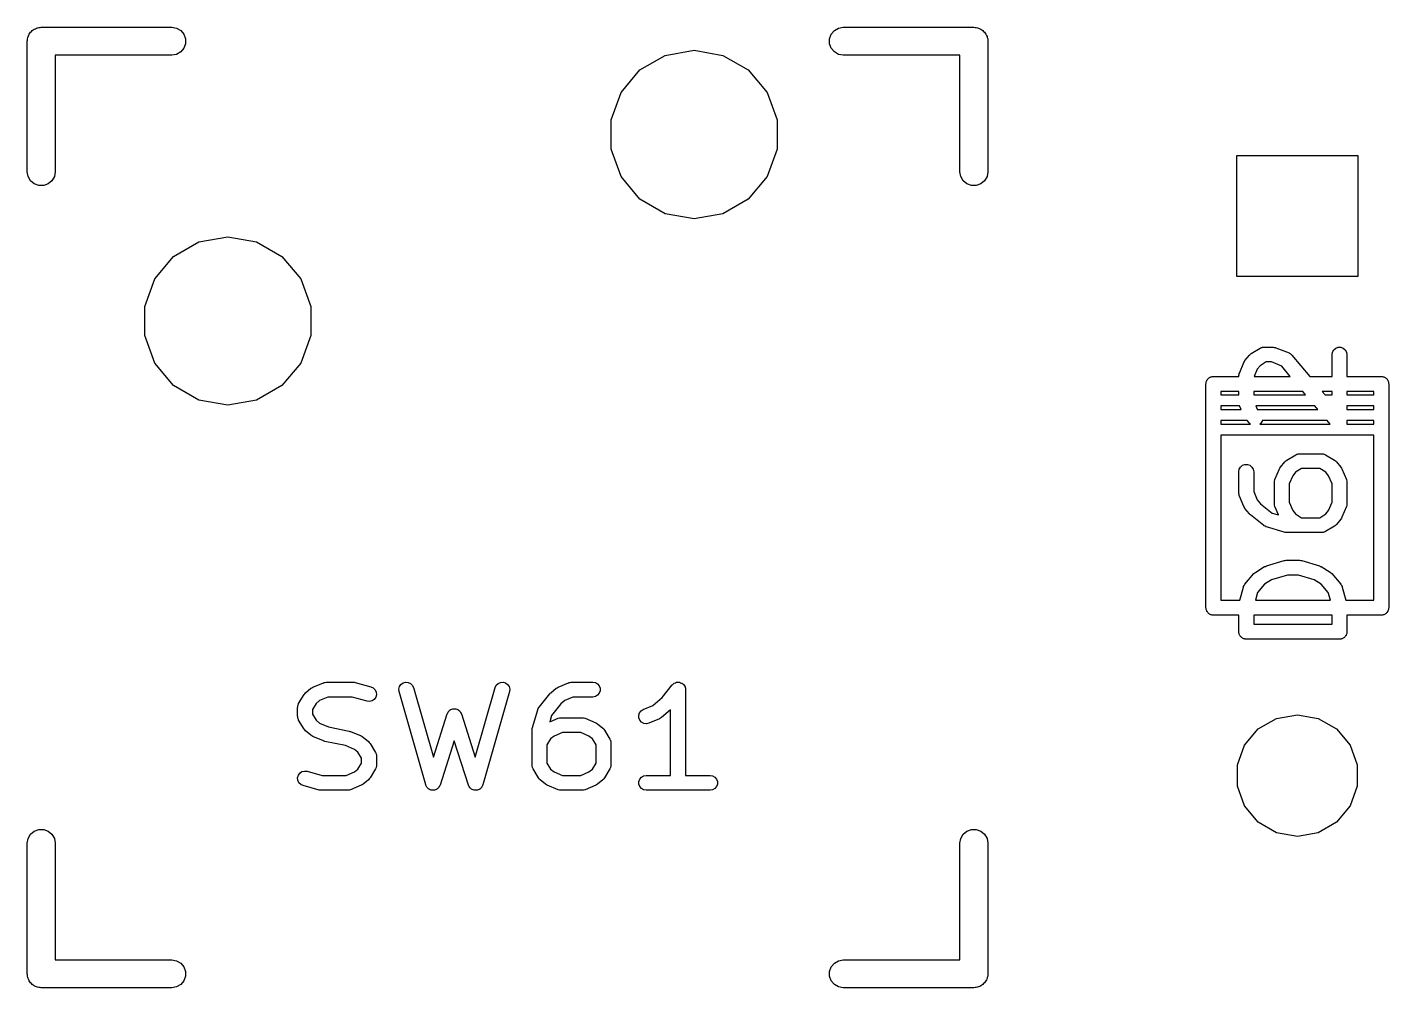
# Model space of a CAD drawing. Extents: x 47 to 330, y -254 to -153.
# Drawn here: x 279.08 to 297.62, y -246.54 to -233.46 of the extents above; entities that cross this region are included whole.
import ezdxf

# ---------------------------------------------------------------- set-up
doc = ezdxf.new("R2010")
doc.units = 0
doc.header["$MEASUREMENT"] = 0
doc.layers.add('BLACK', color=7, linetype='CONTINUOUS')

msp = doc.modelspace()

# ---------------------------------------------------------------- linework, layer by layer
at = {"layer": 'Black'}
for p, q in [((279.087, -233.617), (279.093, -233.601)), ((279.093, -233.601), (279.096, -233.585)), ((279.096, -233.585), (279.104, -233.57)), ((279.104, -233.57), (279.11, -233.555)), ((279.11, -233.555), (279.121, -233.542)), ((279.121, -233.542), (279.129, -233.528)), ((279.129, -233.528), (279.142, -233.517)), ((279.142, -233.517), (279.153, -233.504)), ((279.153, -233.504), (279.167, -233.496)), ((279.167, -233.496), (279.18, -233.485)), ((279.18, -233.485), (279.195, -233.479)), ((279.195, -233.479), (279.21, -233.471)), ((279.21, -233.471), (279.226, -233.468)), ((279.226, -233.468), (279.242, -233.462)), ((279.242, -233.462), (279.259, -233.462)), ((279.259, -233.462), (279.275, -233.459)), ((279.275, -233.459), (281.053, -233.459)), ((281.053, -233.459), (281.118, -233.471)), ((281.118, -233.471), (281.175, -233.504)), ((281.175, -233.504), (281.218, -233.555)), ((281.218, -233.555), (281.241, -233.617)), ((290.009, -233.617), (290.032, -233.555)), ((290.032, -233.555), (290.075, -233.504)), ((290.075, -233.504), (290.132, -233.471)), ((290.132, -233.471), (290.197, -233.459)), ((290.197, -233.459), (291.975, -233.459)), ((291.975, -233.459), (291.991, -233.462)), ((291.991, -233.462), (292.008, -233.462)), ((292.008, -233.462), (292.024, -233.468)), ((292.024, -233.468), (292.04, -233.471)), ((292.04, -233.471), (292.055, -233.479)), ((292.055, -233.479), (292.07, -233.485)), ((292.07, -233.485), (292.083, -233.496)), ((292.083, -233.496), (292.097, -233.504)), ((292.097, -233.504), (292.108, -233.517)), ((292.108, -233.517), (292.121, -233.528)), ((292.121, -233.528), (292.129, -233.542)), ((292.129, -233.542), (292.14, -233.555)), ((292.14, -233.555), (292.146, -233.57)), ((292.146, -233.57), (292.154, -233.585)), ((292.154, -233.585), (292.157, -233.601)), ((292.157, -233.601), (292.163, -233.617)), ((279.084, -233.65), (279.087, -233.634)), ((279.084, -235.428), (279.084, -233.65)), ((279.087, -233.634), (279.087, -233.617)), ((281.175, -233.796), (281.118, -233.829)), ((281.218, -233.745), (281.175, -233.796)), ((281.241, -233.683), (281.218, -233.745)), ((281.241, -233.617), (281.241, -233.683)), ((287.773, -233.842), (288.165, -233.773)), ((288.165, -233.773), (288.557, -233.842)), ((290.009, -233.683), (290.009, -233.617)), ((290.032, -233.745), (290.009, -233.683)), ((290.075, -233.796), (290.032, -233.745)), ((290.132, -233.829), (290.075, -233.796)), ((292.163, -233.617), (292.163, -233.634)), ((292.163, -233.634), (292.166, -233.65)), ((292.166, -233.65), (292.166, -235.428)), ((281.053, -233.84), (279.465, -233.84)), ((279.465, -233.84), (279.465, -235.428)), ((281.118, -233.829), (281.053, -233.84)), ((287.427, -234.041), (287.773, -233.842)), ((288.557, -233.842), (288.903, -234.041)), ((290.197, -233.84), (290.132, -233.829)), ((291.784, -233.84), (290.197, -233.84)), ((291.784, -235.428), (291.784, -233.84)), ((287.171, -234.346), (287.427, -234.041)), ((288.903, -234.041), (289.159, -234.346)), ((287.035, -234.721), (287.171, -234.346)), ((289.159, -234.346), (289.295, -234.721)), ((287.035, -235.119), (287.035, -234.721)), ((289.295, -234.721), (289.295, -235.119)), ((287.171, -235.494), (287.035, -235.119)), ((289.295, -235.119), (289.159, -235.494)), ((295.554, -236.855), (295.554, -235.204)), ((295.554, -235.204), (297.205, -235.204)), ((297.205, -235.204), (297.205, -236.855)), ((279.096, -235.493), (279.084, -235.428)), ((279.465, -235.428), (279.454, -235.493)), ((291.796, -235.493), (291.784, -235.428)), ((292.166, -235.428), (292.154, -235.493)), ((279.129, -235.55), (279.096, -235.493)), ((279.18, -235.593), (279.129, -235.55)), ((279.242, -235.616), (279.18, -235.593)), ((279.308, -235.616), (279.242, -235.616)), ((279.37, -235.593), (279.308, -235.616)), ((279.421, -235.55), (279.37, -235.593)), ((279.454, -235.493), (279.421, -235.55)), ((287.427, -235.799), (287.171, -235.494)), ((289.159, -235.494), (288.903, -235.799)), ((291.829, -235.55), (291.796, -235.493)), ((291.88, -235.593), (291.829, -235.55)), ((291.942, -235.616), (291.88, -235.593)), ((292.008, -235.616), (291.942, -235.616)), ((292.07, -235.593), (292.008, -235.616)), ((292.121, -235.55), (292.07, -235.593)), ((292.154, -235.493), (292.121, -235.55)), ((287.773, -235.998), (287.427, -235.799)), ((288.903, -235.799), (288.557, -235.998)), ((288.165, -236.067), (287.773, -235.998)), ((288.557, -235.998), (288.165, -236.067)), ((281.077, -236.581), (281.423, -236.382)), ((281.423, -236.382), (281.815, -236.313)), ((281.815, -236.313), (282.207, -236.382)), ((282.207, -236.382), (282.553, -236.581)), ((280.821, -236.886), (281.077, -236.581)), ((282.553, -236.581), (282.809, -236.886)), ((280.685, -237.261), (280.821, -236.886)), ((282.809, -236.886), (282.945, -237.261)), ((297.205, -236.855), (295.554, -236.855)), ((280.685, -237.659), (280.685, -237.261)), ((282.945, -237.261), (282.945, -237.659)), ((280.821, -238.034), (280.685, -237.659)), ((282.945, -237.659), (282.809, -238.034)), ((295.753, -237.902), (295.874, -237.83)), ((295.874, -237.83), (295.883, -237.826)), ((295.883, -237.826), (295.892, -237.821)), ((295.892, -237.821), (295.9, -237.82)), ((295.9, -237.82), (295.907, -237.817)), ((295.907, -237.817), (295.917, -237.817)), ((295.917, -237.817), (295.926, -237.815)), ((295.926, -237.815), (296.047, -237.815)), ((296.047, -237.815), (296.049, -237.816)), ((296.049, -237.816), (296.051, -237.815)), ((296.051, -237.815), (296.066, -237.819)), ((296.066, -237.819), (296.082, -237.821)), ((296.082, -237.821), (296.084, -237.822)), ((296.084, -237.822), (296.085, -237.823)), ((296.085, -237.823), (296.267, -237.895)), ((296.859, -237.882), (296.877, -237.852)), ((296.877, -237.852), (296.904, -237.829)), ((296.904, -237.829), (296.937, -237.817)), ((296.937, -237.817), (296.972, -237.817)), ((296.972, -237.817), (297.005, -237.829)), ((297.005, -237.829), (297.032, -237.852)), ((297.032, -237.852), (297.05, -237.882)), ((281.077, -238.339), (280.821, -238.034)), ((282.809, -238.034), (282.553, -238.339)), ((295.591, -238.168), (295.651, -238.023)), ((295.651, -238.023), (295.659, -238.01)), ((295.659, -238.01), (295.667, -237.997)), ((295.667, -237.997), (295.727, -237.924)), ((295.727, -237.924), (295.74, -237.913)), ((295.74, -237.913), (295.753, -237.902)), ((295.955, -238.018), (295.873, -238.068)), ((296.028, -238.018), (295.955, -238.018)), ((296.167, -238.074), (296.028, -238.018)), ((296.267, -237.895), (296.273, -237.899)), ((296.273, -237.899), (296.28, -237.902)), ((296.28, -237.902), (296.288, -237.908)), ((296.288, -237.908), (296.297, -237.914)), ((296.297, -237.914), (296.301, -237.92)), ((296.301, -237.92), (296.307, -237.924)), ((296.307, -237.924), (296.549, -238.214)), ((296.853, -237.917), (296.859, -237.882)), ((296.853, -238.214), (296.853, -237.917)), ((297.05, -237.882), (297.056, -237.917)), ((297.056, -237.917), (297.056, -238.214)), ((295.155, -238.258), (295.159, -238.251)), ((295.159, -238.251), (295.166, -238.245)), ((295.166, -238.245), (295.172, -238.238)), ((295.172, -238.238), (295.179, -238.234)), ((295.179, -238.234), (295.186, -238.228)), ((295.186, -238.228), (295.195, -238.225)), ((295.195, -238.225), (295.202, -238.221)), ((295.202, -238.221), (295.211, -238.219)), ((295.211, -238.219), (295.219, -238.216)), ((295.219, -238.216), (295.228, -238.216)), ((295.228, -238.216), (295.237, -238.214)), ((295.237, -238.214), (295.583, -238.214)), ((295.583, -238.202), (295.586, -238.188)), ((295.583, -238.205), (295.583, -238.202)), ((295.583, -238.207), (295.583, -238.205)), ((295.583, -238.214), (295.583, -238.207)), ((295.586, -238.188), (295.589, -238.172)), ((295.589, -238.172), (295.59, -238.17)), ((295.59, -238.17), (295.591, -238.168)), ((295.833, -238.115), (295.792, -238.214)), ((295.792, -238.214), (296.284, -238.214)), ((295.873, -238.068), (295.833, -238.115)), ((296.284, -238.214), (296.167, -238.074)), ((296.549, -238.214), (296.853, -238.214)), ((297.056, -238.214), (297.523, -238.214)), ((297.523, -238.214), (297.532, -238.216)), ((297.532, -238.216), (297.541, -238.216)), ((297.541, -238.216), (297.549, -238.219)), ((297.549, -238.219), (297.558, -238.221)), ((297.558, -238.221), (297.565, -238.225)), ((297.565, -238.225), (297.574, -238.228)), ((297.574, -238.228), (297.581, -238.234)), ((297.581, -238.234), (297.588, -238.238)), ((297.588, -238.238), (297.594, -238.245)), ((297.594, -238.245), (297.601, -238.251)), ((297.601, -238.251), (297.605, -238.258)), ((281.423, -238.538), (281.077, -238.339)), ((282.553, -238.339), (282.207, -238.538)), ((295.135, -238.316), (295.137, -238.307)), ((295.135, -241.364), (295.135, -238.316)), ((295.137, -238.298), (295.14, -238.29)), ((295.137, -238.307), (295.137, -238.298)), ((295.14, -238.29), (295.142, -238.281)), ((295.142, -238.281), (295.146, -238.274)), ((295.146, -238.274), (295.149, -238.265)), ((295.149, -238.265), (295.155, -238.258)), ((295.583, -238.418), (295.339, -238.418)), ((295.339, -238.418), (295.339, -238.465)), ((295.583, -238.465), (295.583, -238.418)), ((295.786, -238.418), (295.786, -238.465)), ((296.453, -238.418), (295.786, -238.418)), ((296.493, -238.465), (296.453, -238.418)), ((296.718, -238.418), (296.757, -238.465)), ((296.853, -238.418), (296.718, -238.418)), ((296.853, -238.465), (296.853, -238.418)), ((297.056, -238.418), (297.056, -238.465)), ((297.421, -238.418), (297.056, -238.418)), ((297.421, -238.465), (297.421, -238.418)), ((297.605, -238.258), (297.611, -238.265)), ((297.611, -238.265), (297.614, -238.274)), ((297.614, -238.274), (297.618, -238.281)), ((297.618, -238.281), (297.62, -238.29)), ((297.62, -238.29), (297.623, -238.298)), ((297.623, -238.298), (297.623, -238.307)), ((297.623, -238.307), (297.625, -238.316)), ((297.625, -238.316), (297.625, -241.364)), ((281.815, -238.607), (281.423, -238.538)), ((282.207, -238.538), (281.815, -238.607)), ((295.339, -238.465), (295.38, -238.465)), ((295.38, -238.615), (295.339, -238.615)), ((295.339, -238.615), (295.339, -238.665)), ((295.38, -238.465), (295.583, -238.465)), ((295.593, -238.615), (295.38, -238.615)), ((295.614, -238.665), (295.593, -238.615)), ((295.786, -238.465), (296.493, -238.465)), ((295.813, -238.615), (295.833, -238.662)), ((296.618, -238.615), (295.813, -238.615)), ((296.66, -238.665), (296.618, -238.615)), ((296.757, -238.465), (296.853, -238.465)), ((297.056, -238.465), (297.421, -238.465)), ((297.056, -238.615), (297.056, -238.665)), ((297.421, -238.615), (297.056, -238.615)), ((297.421, -238.665), (297.421, -238.615)), ((295.339, -238.665), (295.614, -238.665)), ((295.833, -238.662), (295.835, -238.665)), ((295.835, -238.665), (296.66, -238.665)), ((297.056, -238.665), (297.421, -238.665)), ((295.339, -238.815), (295.339, -238.865)), ((295.696, -238.815), (295.339, -238.815)), ((295.339, -238.865), (295.742, -238.865)), ((295.727, -238.853), (295.696, -238.815)), ((295.742, -238.865), (295.727, -238.853)), ((295.883, -238.853), (295.869, -238.865)), ((295.869, -238.865), (296.826, -238.865)), ((295.901, -238.823), (295.883, -238.853)), ((295.902, -238.815), (295.901, -238.823)), ((296.785, -238.815), (295.902, -238.815)), ((296.826, -238.865), (296.785, -238.815)), ((297.056, -238.861), (297.055, -238.865)), ((297.055, -238.865), (297.421, -238.865)), ((297.056, -238.815), (297.056, -238.86)), ((297.421, -238.815), (297.056, -238.815)), ((297.056, -238.86), (297.056, -238.86)), ((297.056, -238.86), (297.056, -238.861)), ((297.421, -238.865), (297.421, -238.815)), ((295.339, -239.015), (295.339, -241.262)), ((297.421, -239.015), (295.339, -239.015)), ((297.421, -241.262), (297.421, -239.015)), ((296.224, -239.365), (296.237, -239.354)), ((296.237, -239.354), (296.358, -239.281)), ((296.358, -239.281), (296.367, -239.278)), ((296.367, -239.278), (296.375, -239.273)), ((296.375, -239.273), (296.383, -239.271)), ((296.383, -239.271), (296.391, -239.269)), ((296.391, -239.269), (296.401, -239.268)), ((296.401, -239.268), (296.41, -239.267)), ((296.41, -239.267), (296.713, -239.267)), ((296.713, -239.267), (296.722, -239.268)), ((296.722, -239.268), (296.732, -239.269)), ((296.732, -239.269), (296.739, -239.271)), ((296.739, -239.271), (296.747, -239.273)), ((296.747, -239.273), (296.756, -239.278)), ((296.756, -239.278), (296.765, -239.281)), ((296.765, -239.281), (296.886, -239.354)), ((296.886, -239.354), (296.899, -239.365)), ((295.583, -239.513), (295.589, -239.479)), ((295.583, -239.804), (295.583, -239.513)), ((295.589, -239.479), (295.607, -239.448)), ((295.607, -239.448), (295.634, -239.425)), ((295.634, -239.425), (295.667, -239.413)), ((295.667, -239.413), (295.702, -239.413)), ((295.702, -239.413), (295.735, -239.425)), ((295.735, -239.425), (295.762, -239.448)), ((295.762, -239.448), (295.78, -239.479)), ((295.78, -239.479), (295.786, -239.513)), ((295.786, -239.513), (295.786, -239.783)), ((296.075, -239.619), (296.135, -239.474)), ((296.135, -239.474), (296.143, -239.462)), ((296.143, -239.462), (296.151, -239.448)), ((296.151, -239.448), (296.211, -239.376)), ((296.211, -239.376), (296.224, -239.365)), ((296.356, -239.519), (296.317, -239.567)), ((296.438, -239.47), (296.356, -239.519)), ((296.684, -239.47), (296.438, -239.47)), ((296.767, -239.519), (296.684, -239.47)), ((296.806, -239.567), (296.767, -239.519)), ((296.899, -239.365), (296.912, -239.376)), ((296.912, -239.376), (296.972, -239.448)), ((296.972, -239.448), (296.98, -239.462)), ((296.98, -239.462), (296.988, -239.474)), ((296.988, -239.474), (297.048, -239.619)), ((296.067, -239.654), (296.07, -239.639)), ((296.067, -239.656), (296.067, -239.654)), ((296.067, -239.659), (296.067, -239.656)), ((296.067, -239.949), (296.067, -239.659)), ((296.07, -239.639), (296.073, -239.624)), ((296.073, -239.624), (296.074, -239.622)), ((296.074, -239.622), (296.075, -239.619)), ((296.317, -239.567), (296.27, -239.679)), ((296.27, -239.679), (296.27, -239.929)), ((296.853, -239.679), (296.806, -239.567)), ((296.853, -239.929), (296.853, -239.679)), ((297.048, -239.619), (297.049, -239.622)), ((297.049, -239.622), (297.05, -239.624)), ((297.05, -239.624), (297.053, -239.639)), ((297.053, -239.639), (297.056, -239.654)), ((297.056, -239.654), (297.056, -239.656)), ((297.056, -239.656), (297.056, -239.659)), ((297.056, -239.659), (297.056, -239.949)), ((295.583, -239.806), (295.583, -239.804)), ((295.583, -239.808), (295.583, -239.806)), ((295.586, -239.823), (295.583, -239.808)), ((295.589, -239.838), (295.586, -239.823)), ((295.59, -239.84), (295.589, -239.838)), ((295.591, -239.843), (295.59, -239.84)), ((295.651, -239.988), (295.591, -239.843)), ((295.786, -239.783), (295.833, -239.896)), ((295.833, -239.896), (295.877, -239.949)), ((295.659, -240.001), (295.651, -239.988)), ((295.667, -240.014), (295.659, -240.001)), ((295.727, -240.086), (295.667, -240.014)), ((295.735, -240.093), (295.727, -240.086)), ((295.742, -240.101), (295.735, -240.093)), ((295.923, -240.246), (295.742, -240.101)), ((295.877, -239.949), (296.035, -240.075)), ((296.035, -240.075), (296.122, -240.101)), ((296.067, -239.951), (296.067, -239.949)), ((296.067, -239.954), (296.067, -239.951)), ((296.07, -239.968), (296.067, -239.954)), ((296.073, -239.984), (296.07, -239.968)), ((296.074, -239.986), (296.073, -239.984)), ((296.075, -239.988), (296.074, -239.986)), ((296.122, -240.101), (296.075, -239.988)), ((296.27, -239.929), (296.317, -240.041)), ((296.317, -240.041), (296.356, -240.088)), ((296.356, -240.088), (296.438, -240.138)), ((296.684, -240.138), (296.767, -240.088)), ((296.767, -240.088), (296.806, -240.041)), ((296.806, -240.041), (296.853, -239.929)), ((297.048, -239.988), (296.988, -240.133)), ((297.049, -239.986), (297.048, -239.988)), ((297.05, -239.984), (297.049, -239.986)), ((297.053, -239.968), (297.05, -239.984)), ((297.056, -239.954), (297.053, -239.968)), ((297.056, -239.949), (297.056, -239.951)), ((297.056, -239.951), (297.056, -239.954)), ((295.925, -240.247), (295.923, -240.246)), ((295.926, -240.248), (295.925, -240.247)), ((295.94, -240.255), (295.926, -240.248)), ((295.954, -240.263), (295.94, -240.255)), ((295.956, -240.263), (295.954, -240.263)), ((295.958, -240.264), (295.956, -240.263)), ((296.2, -240.336), (295.958, -240.264)), ((296.438, -240.138), (296.684, -240.138)), ((296.886, -240.254), (296.765, -240.326)), ((296.899, -240.243), (296.886, -240.254)), ((296.912, -240.232), (296.899, -240.243)), ((296.972, -240.159), (296.912, -240.232)), ((296.98, -240.146), (296.972, -240.159)), ((296.988, -240.133), (296.98, -240.146)), ((296.214, -240.338), (296.2, -240.336)), ((296.229, -240.341), (296.214, -240.338)), ((296.713, -240.341), (296.229, -240.341)), ((296.722, -240.339), (296.713, -240.341)), ((296.732, -240.339), (296.722, -240.339)), ((296.739, -240.336), (296.732, -240.339)), ((296.747, -240.335), (296.739, -240.336)), ((296.756, -240.33), (296.747, -240.335)), ((296.765, -240.326), (296.756, -240.33)), ((295.814, -240.878), (295.935, -240.805)), ((295.935, -240.805), (295.946, -240.801)), ((295.946, -240.801), (295.958, -240.795)), ((295.958, -240.795), (296.2, -240.722)), ((296.2, -240.722), (296.214, -240.721)), ((296.214, -240.721), (296.229, -240.718)), ((296.229, -240.718), (296.41, -240.718)), ((296.41, -240.718), (296.425, -240.721)), ((296.425, -240.721), (296.439, -240.722)), ((296.439, -240.722), (296.681, -240.795)), ((296.681, -240.795), (296.693, -240.801)), ((296.693, -240.801), (296.704, -240.805)), ((296.704, -240.805), (296.825, -240.878)), ((295.667, -241.045), (295.788, -240.9)), ((295.788, -240.9), (295.801, -240.889)), ((295.801, -240.889), (295.814, -240.878)), ((296.028, -240.986), (295.933, -241.043)), ((296.244, -240.921), (296.028, -240.986)), ((296.395, -240.921), (296.244, -240.921)), ((296.611, -240.986), (296.395, -240.921)), ((296.706, -241.043), (296.611, -240.986)), ((296.825, -240.878), (296.838, -240.889)), ((296.838, -240.889), (296.851, -240.9)), ((296.851, -240.9), (296.972, -241.045)), ((295.597, -241.262), (295.647, -241.083)), ((295.647, -241.083), (295.649, -241.079)), ((295.649, -241.076), (295.656, -241.064)), ((295.649, -241.079), (295.649, -241.076)), ((295.656, -241.064), (295.662, -241.051)), ((295.662, -241.051), (295.665, -241.048)), ((295.665, -241.048), (295.667, -241.045)), ((295.837, -241.158), (295.808, -241.262)), ((295.933, -241.043), (295.837, -241.158)), ((296.802, -241.158), (296.706, -241.043)), ((296.831, -241.262), (296.802, -241.158)), ((296.972, -241.045), (296.974, -241.048)), ((296.974, -241.048), (296.977, -241.051)), ((296.977, -241.051), (296.983, -241.064)), ((296.983, -241.064), (296.99, -241.076)), ((296.99, -241.076), (296.99, -241.079)), ((296.99, -241.079), (296.992, -241.083)), ((296.992, -241.083), (297.042, -241.262)), ((295.137, -241.373), (295.135, -241.364)), ((295.137, -241.382), (295.137, -241.373)), ((295.14, -241.39), (295.137, -241.382)), ((295.142, -241.399), (295.14, -241.39)), ((295.146, -241.406), (295.142, -241.399)), ((295.339, -241.262), (295.597, -241.262)), ((295.808, -241.262), (296.831, -241.262)), ((297.042, -241.262), (297.421, -241.262)), ((297.618, -241.399), (297.614, -241.406)), ((297.62, -241.39), (297.618, -241.399)), ((297.623, -241.382), (297.62, -241.39)), ((297.625, -241.364), (297.623, -241.373)), ((297.623, -241.373), (297.623, -241.382)), ((295.149, -241.415), (295.146, -241.406)), ((295.155, -241.422), (295.149, -241.415)), ((295.159, -241.429), (295.155, -241.422)), ((295.166, -241.435), (295.159, -241.429)), ((295.172, -241.442), (295.166, -241.435)), ((295.179, -241.446), (295.172, -241.442)), ((295.186, -241.452), (295.179, -241.446)), ((295.195, -241.455), (295.186, -241.452)), ((295.202, -241.459), (295.195, -241.455)), ((295.211, -241.461), (295.202, -241.459)), ((295.219, -241.464), (295.211, -241.461)), ((295.228, -241.464), (295.219, -241.464)), ((295.237, -241.466), (295.228, -241.464)), ((295.583, -241.466), (295.237, -241.466)), ((295.583, -241.691), (295.583, -241.466)), ((295.786, -241.466), (295.786, -241.589)), ((296.853, -241.466), (295.786, -241.466)), ((295.786, -241.589), (296.853, -241.589)), ((296.853, -241.589), (296.853, -241.466)), ((297.523, -241.466), (297.056, -241.466)), ((297.056, -241.466), (297.056, -241.691)), ((297.532, -241.464), (297.523, -241.466)), ((297.541, -241.464), (297.532, -241.464)), ((297.549, -241.461), (297.541, -241.464)), ((297.558, -241.459), (297.549, -241.461)), ((297.565, -241.455), (297.558, -241.459)), ((297.574, -241.452), (297.565, -241.455)), ((297.581, -241.446), (297.574, -241.452)), ((297.588, -241.442), (297.581, -241.446)), ((297.594, -241.435), (297.588, -241.442)), ((297.601, -241.429), (297.594, -241.435)), ((297.605, -241.422), (297.601, -241.429)), ((297.611, -241.415), (297.605, -241.422)), ((297.614, -241.406), (297.611, -241.415)), ((295.584, -241.699), (295.583, -241.691)), ((295.584, -241.708), (295.584, -241.699)), ((295.588, -241.717), (295.584, -241.708)), ((295.589, -241.725), (295.588, -241.717)), ((295.593, -241.733), (295.589, -241.725)), ((295.597, -241.741), (295.593, -241.733)), ((295.602, -241.748), (295.597, -241.741)), ((295.607, -241.756), (295.602, -241.748)), ((295.614, -241.762), (295.607, -241.756)), ((295.619, -241.768), (295.614, -241.762)), ((295.627, -241.773), (295.619, -241.768)), ((295.634, -241.779), (295.627, -241.773)), ((297.012, -241.773), (297.005, -241.779)), ((297.02, -241.768), (297.012, -241.773)), ((297.026, -241.762), (297.02, -241.768)), ((297.032, -241.756), (297.026, -241.762)), ((297.037, -241.748), (297.032, -241.756)), ((297.043, -241.741), (297.037, -241.748)), ((297.046, -241.733), (297.043, -241.741)), ((297.05, -241.725), (297.046, -241.733)), ((297.052, -241.717), (297.05, -241.725)), ((297.055, -241.708), (297.052, -241.717)), ((297.056, -241.691), (297.055, -241.699)), ((297.055, -241.699), (297.055, -241.708)), ((295.642, -241.782), (295.634, -241.779)), ((295.65, -241.786), (295.642, -241.782)), ((295.659, -241.788), (295.65, -241.786)), ((295.667, -241.791), (295.659, -241.788)), ((295.676, -241.791), (295.667, -241.791)), ((295.685, -241.792), (295.676, -241.791)), ((296.955, -241.792), (295.685, -241.792)), ((296.963, -241.791), (296.955, -241.792)), ((296.972, -241.791), (296.963, -241.791)), ((296.981, -241.788), (296.972, -241.791)), ((296.989, -241.786), (296.981, -241.788)), ((296.997, -241.782), (296.989, -241.786)), ((297.005, -241.779), (296.997, -241.782)), ((282.875, -242.522), (282.947, -242.462)), ((282.947, -242.462), (282.961, -242.454)), ((282.961, -242.454), (282.973, -242.446)), ((282.973, -242.446), (283.118, -242.386)), ((283.118, -242.386), (283.121, -242.385)), ((283.121, -242.385), (283.123, -242.384)), ((283.123, -242.384), (283.138, -242.381)), ((283.138, -242.381), (283.153, -242.378)), ((283.153, -242.378), (283.155, -242.378)), ((283.155, -242.378), (283.158, -242.378)), ((283.158, -242.378), (283.52, -242.378)), ((283.52, -242.378), (283.534, -242.38)), ((283.534, -242.38), (283.548, -242.382)), ((283.548, -242.382), (283.765, -242.442)), ((283.765, -242.442), (283.797, -242.457)), ((283.797, -242.457), (283.822, -242.482)), ((283.822, -242.482), (283.837, -242.515)), ((283.837, -242.515), (283.839, -242.55)), ((284.145, -242.472), (284.153, -242.438)), ((284.148, -242.507), (284.145, -242.472)), ((284.511, -243.777), (284.148, -242.507)), ((284.153, -242.438), (284.173, -242.409)), ((284.173, -242.409), (284.202, -242.388)), ((284.202, -242.388), (284.236, -242.378)), ((284.236, -242.378), (284.271, -242.381)), ((284.271, -242.381), (284.303, -242.395)), ((284.303, -242.395), (284.328, -242.42)), ((284.328, -242.42), (284.344, -242.452)), ((284.344, -242.452), (284.615, -243.399)), ((285.184, -243.399), (285.455, -242.452)), ((285.65, -242.507), (285.287, -243.777)), ((285.455, -242.452), (285.47, -242.42)), ((285.47, -242.42), (285.496, -242.395)), ((285.496, -242.395), (285.528, -242.381)), ((285.528, -242.381), (285.563, -242.378)), ((285.563, -242.378), (285.597, -242.388)), ((285.597, -242.388), (285.625, -242.409)), ((285.625, -242.409), (285.645, -242.438)), ((285.645, -242.438), (285.654, -242.472)), ((285.654, -242.472), (285.65, -242.507)), ((286.213, -242.522), (286.286, -242.462)), ((286.286, -242.462), (286.299, -242.454)), ((286.299, -242.454), (286.312, -242.446)), ((286.312, -242.446), (286.457, -242.386)), ((286.457, -242.386), (286.459, -242.385)), ((286.459, -242.385), (286.461, -242.384)), ((286.461, -242.384), (286.476, -242.381)), ((286.476, -242.381), (286.491, -242.378)), ((286.491, -242.378), (286.494, -242.378)), ((286.494, -242.378), (286.496, -242.378)), ((286.496, -242.378), (286.786, -242.378)), ((286.786, -242.378), (286.821, -242.384)), ((286.821, -242.384), (286.851, -242.402)), ((286.851, -242.402), (286.874, -242.429)), ((286.874, -242.429), (286.886, -242.462)), ((286.886, -242.497), (286.874, -242.53)), ((286.886, -242.462), (286.886, -242.497)), ((287.729, -242.589), (287.868, -242.416)), ((287.868, -242.416), (287.869, -242.415)), ((287.869, -242.414), (287.882, -242.404)), ((287.869, -242.415), (287.869, -242.414)), ((287.882, -242.404), (287.894, -242.393)), ((287.894, -242.393), (287.896, -242.392)), ((287.896, -242.392), (287.912, -242.386)), ((287.896, -242.392), (287.896, -242.392)), ((287.912, -242.386), (287.927, -242.38)), ((287.927, -242.38), (287.929, -242.38)), ((287.929, -242.38), (287.93, -242.379)), ((287.93, -242.379), (287.946, -242.379)), ((287.946, -242.379), (287.963, -242.379)), ((287.963, -242.379), (287.964, -242.379)), ((287.964, -242.379), (287.965, -242.379)), ((287.965, -242.379), (287.98, -242.385)), ((287.98, -242.385), (287.996, -242.39)), ((287.996, -242.39), (287.997, -242.391)), ((287.997, -242.391), (287.998, -242.392)), ((287.998, -242.392), (288.011, -242.402)), ((288.011, -242.402), (288.024, -242.412)), ((288.024, -242.412), (288.024, -242.413)), ((288.024, -242.413), (288.025, -242.414)), ((288.025, -242.414), (288.033, -242.428)), ((288.033, -242.428), (288.042, -242.443)), ((288.042, -242.443), (288.042, -242.444)), ((288.042, -242.444), (288.043, -242.445)), ((288.043, -242.445), (288.046, -242.461)), ((288.046, -242.461), (288.049, -242.477)), ((288.049, -242.477), (288.049, -242.478)), ((288.049, -242.478), (288.049, -242.48)), ((288.049, -242.48), (288.049, -243.648)), ((282.768, -242.702), (282.77, -242.695)), ((282.77, -242.695), (282.772, -242.687)), ((282.772, -242.687), (282.777, -242.678)), ((282.777, -242.678), (282.78, -242.669)), ((282.78, -242.669), (282.853, -242.548)), ((282.853, -242.548), (282.864, -242.535)), ((282.864, -242.535), (282.875, -242.522)), ((283.018, -242.668), (282.969, -242.75)), ((283.066, -242.628), (283.018, -242.668)), ((283.178, -242.581), (283.066, -242.628)), ((283.507, -242.581), (283.178, -242.581)), ((283.711, -242.638), (283.507, -242.581)), ((283.746, -242.641), (283.711, -242.638)), ((283.78, -242.632), (283.746, -242.641)), ((283.809, -242.612), (283.78, -242.632)), ((283.83, -242.584), (283.809, -242.612)), ((283.839, -242.55), (283.83, -242.584)), ((286.054, -242.718), (286.199, -242.537)), ((286.199, -242.537), (286.206, -242.53)), ((286.206, -242.53), (286.213, -242.522)), ((286.351, -242.672), (286.225, -242.83)), ((286.404, -242.628), (286.351, -242.672)), ((286.516, -242.581), (286.404, -242.628)), ((286.786, -242.581), (286.516, -242.581)), ((286.821, -242.575), (286.786, -242.581)), ((286.851, -242.557), (286.821, -242.575)), ((286.874, -242.53), (286.851, -242.557)), ((287.473, -242.749), (287.604, -242.694)), ((287.604, -242.694), (287.729, -242.589)), ((282.766, -242.721), (282.767, -242.712)), ((282.766, -242.842), (282.766, -242.721)), ((282.767, -242.852), (282.766, -242.842)), ((282.767, -242.712), (282.768, -242.702)), ((282.768, -242.862), (282.767, -242.852)), ((282.77, -242.869), (282.768, -242.862)), ((282.772, -242.877), (282.77, -242.869)), ((282.777, -242.886), (282.772, -242.877)), ((282.78, -242.895), (282.777, -242.886)), ((282.969, -242.75), (282.969, -242.814)), ((282.969, -242.814), (283.018, -242.896)), ((284.615, -243.399), (284.803, -242.811)), ((284.803, -242.811), (284.804, -242.808)), ((284.804, -242.808), (284.805, -242.804)), ((284.805, -242.804), (284.813, -242.792)), ((284.813, -242.792), (284.819, -242.78)), ((284.819, -242.78), (284.822, -242.777)), ((284.822, -242.777), (284.824, -242.774)), ((284.824, -242.774), (284.835, -242.766)), ((284.835, -242.766), (284.845, -242.756)), ((284.845, -242.756), (284.849, -242.755)), ((284.849, -242.755), (284.852, -242.752)), ((284.852, -242.752), (284.865, -242.748)), ((284.865, -242.748), (284.878, -242.743)), ((284.878, -242.743), (284.882, -242.743)), ((284.882, -242.743), (284.886, -242.742)), ((284.886, -242.742), (284.899, -242.742)), ((284.899, -242.742), (284.913, -242.742)), ((284.913, -242.742), (284.917, -242.743)), ((284.917, -242.743), (284.921, -242.743)), ((284.921, -242.743), (284.934, -242.748)), ((284.934, -242.748), (284.947, -242.752)), ((284.947, -242.752), (284.95, -242.755)), ((284.95, -242.755), (284.954, -242.756)), ((284.954, -242.756), (284.964, -242.766)), ((284.964, -242.766), (284.974, -242.774)), ((284.974, -242.774), (284.977, -242.777)), ((284.977, -242.777), (284.98, -242.78)), ((284.98, -242.78), (284.986, -242.792)), ((284.986, -242.792), (284.993, -242.804)), ((284.993, -242.804), (284.994, -242.808)), ((284.994, -242.808), (284.996, -242.811)), ((284.996, -242.811), (285.184, -243.399)), ((285.963, -242.995), (286.036, -242.753)), ((286.036, -242.751), (286.037, -242.749)), ((286.036, -242.753), (286.036, -242.751)), ((286.037, -242.749), (286.044, -242.735)), ((286.044, -242.735), (286.052, -242.721)), ((286.052, -242.721), (286.053, -242.72)), ((286.053, -242.72), (286.054, -242.718)), ((286.225, -242.83), (286.199, -242.917)), ((286.199, -242.917), (286.312, -242.87)), ((286.312, -242.87), (286.314, -242.869)), ((286.314, -242.869), (286.316, -242.868)), ((286.316, -242.868), (286.331, -242.865)), ((286.331, -242.865), (286.346, -242.862)), ((286.346, -242.862), (286.348, -242.862)), ((286.348, -242.862), (286.351, -242.862)), ((286.351, -242.862), (286.641, -242.862)), ((286.641, -242.862), (286.643, -242.862)), ((286.643, -242.862), (286.646, -242.862)), ((286.646, -242.862), (286.661, -242.865)), ((286.661, -242.865), (286.676, -242.868)), ((286.676, -242.868), (286.678, -242.869)), ((286.678, -242.869), (286.68, -242.87)), ((286.68, -242.87), (286.825, -242.93)), ((287.411, -242.829), (287.422, -242.796)), ((287.413, -242.865), (287.411, -242.829)), ((287.426, -242.897), (287.413, -242.865)), ((287.422, -242.796), (287.443, -242.768)), ((287.443, -242.768), (287.473, -242.749)), ((287.696, -242.876), (287.551, -242.936)), ((287.709, -242.868), (287.696, -242.876)), ((287.722, -242.86), (287.709, -242.868)), ((287.846, -242.757), (287.722, -242.86)), ((287.846, -243.648), (287.846, -242.757)), ((295.847, -243.015), (296.097, -242.871)), ((296.097, -242.871), (296.38, -242.821)), ((296.38, -242.821), (296.663, -242.871)), ((296.663, -242.871), (296.913, -243.015)), ((282.853, -243.016), (282.78, -242.895)), ((282.864, -243.028), (282.853, -243.016)), ((282.875, -243.041), (282.864, -243.028)), ((282.947, -243.102), (282.875, -243.041)), ((283.018, -242.896), (283.066, -242.936)), ((283.066, -242.936), (283.188, -242.987)), ((283.188, -242.987), (283.469, -243.045)), ((283.469, -243.045), (283.478, -243.049)), ((283.478, -243.049), (283.487, -243.051)), ((283.487, -243.051), (283.632, -243.111)), ((285.959, -243.024), (285.961, -243.009)), ((285.959, -243.508), (285.959, -243.024)), ((285.961, -243.009), (285.963, -242.995)), ((286.371, -243.065), (286.259, -243.112)), ((286.621, -243.065), (286.371, -243.065)), ((286.733, -243.112), (286.621, -243.065)), ((286.825, -242.93), (286.838, -242.938)), ((286.838, -242.938), (286.851, -242.946)), ((286.851, -242.946), (286.924, -243.006)), ((286.924, -243.006), (286.935, -243.019)), ((286.935, -243.019), (286.946, -243.032)), ((286.946, -243.032), (287.018, -243.153)), ((287.45, -242.923), (287.426, -242.897)), ((287.482, -242.939), (287.45, -242.923)), ((287.517, -242.944), (287.482, -242.939)), ((287.551, -242.936), (287.517, -242.944)), ((295.662, -243.236), (295.847, -243.015)), ((296.913, -243.015), (297.098, -243.236)), ((282.961, -243.109), (282.947, -243.102)), ((282.973, -243.118), (282.961, -243.109)), ((283.118, -243.178), (282.973, -243.118)), ((283.128, -243.18), (283.118, -243.178)), ((283.137, -243.184), (283.128, -243.18)), ((283.418, -243.242), (283.137, -243.184)), ((283.54, -243.293), (283.418, -243.242)), ((283.632, -243.111), (283.645, -243.12)), ((283.645, -243.12), (283.658, -243.127)), ((283.658, -243.127), (283.731, -243.188)), ((283.731, -243.188), (283.742, -243.201)), ((283.742, -243.201), (283.753, -243.213)), ((283.753, -243.213), (283.825, -243.334)), ((284.899, -243.176), (284.706, -243.78)), ((285.093, -243.78), (284.899, -243.176)), ((286.211, -243.151), (286.162, -243.233)), ((286.162, -243.233), (286.162, -243.479)), ((286.259, -243.112), (286.211, -243.151)), ((286.78, -243.151), (286.733, -243.112)), ((286.83, -243.233), (286.78, -243.151)), ((286.83, -243.479), (286.83, -243.233)), ((287.018, -243.153), (287.022, -243.162)), ((287.022, -243.162), (287.027, -243.17)), ((287.027, -243.17), (287.028, -243.178)), ((287.028, -243.178), (287.031, -243.186)), ((287.031, -243.186), (287.031, -243.196)), ((287.031, -243.196), (287.033, -243.205)), ((287.033, -243.205), (287.033, -243.508)), ((295.564, -243.506), (295.662, -243.236)), ((297.098, -243.236), (297.196, -243.506)), ((283.587, -243.333), (283.54, -243.293)), ((283.637, -243.415), (283.587, -243.333)), ((283.637, -243.479), (283.637, -243.415)), ((283.825, -243.334), (283.829, -243.343)), ((283.829, -243.343), (283.834, -243.352)), ((283.834, -243.352), (283.835, -243.36)), ((283.835, -243.36), (283.838, -243.367)), ((283.838, -243.367), (283.838, -243.377)), ((283.838, -243.377), (283.84, -243.387)), ((283.84, -243.387), (283.84, -243.508)), ((282.776, -243.645), (282.796, -243.617)), ((282.796, -243.617), (282.825, -243.597)), ((282.825, -243.597), (282.859, -243.588)), ((282.859, -243.588), (282.894, -243.591)), ((282.894, -243.591), (283.099, -243.648)), ((283.428, -243.648), (283.54, -243.601)), ((283.54, -243.601), (283.587, -243.562)), ((283.587, -243.562), (283.637, -243.479)), ((283.825, -243.56), (283.753, -243.681)), ((283.829, -243.551), (283.825, -243.56)), ((283.834, -243.542), (283.829, -243.551)), ((283.835, -243.534), (283.834, -243.542)), ((283.838, -243.527), (283.835, -243.534)), ((283.84, -243.508), (283.838, -243.517)), ((283.838, -243.517), (283.838, -243.527)), ((285.961, -243.517), (285.959, -243.508)), ((285.961, -243.527), (285.961, -243.517)), ((285.964, -243.534), (285.961, -243.527)), ((285.965, -243.542), (285.964, -243.534)), ((285.97, -243.551), (285.965, -243.542)), ((285.973, -243.56), (285.97, -243.551)), ((286.046, -243.681), (285.973, -243.56)), ((286.162, -243.479), (286.211, -243.562)), ((286.211, -243.562), (286.259, -243.601)), ((286.259, -243.601), (286.371, -243.648)), ((286.621, -243.648), (286.733, -243.601)), ((286.733, -243.601), (286.78, -243.562)), ((286.78, -243.562), (286.83, -243.479)), ((287.018, -243.56), (286.946, -243.681)), ((287.022, -243.551), (287.018, -243.56)), ((287.027, -243.542), (287.022, -243.551)), ((287.028, -243.534), (287.027, -243.542)), ((287.031, -243.527), (287.028, -243.534)), ((287.033, -243.508), (287.031, -243.517)), ((287.031, -243.517), (287.031, -243.527)), ((295.564, -243.794), (295.564, -243.506)), ((297.196, -243.506), (297.196, -243.794)), ((282.766, -243.679), (282.776, -243.645)), ((282.769, -243.714), (282.766, -243.679)), ((282.784, -243.747), (282.769, -243.714)), ((282.808, -243.772), (282.784, -243.747)), ((282.84, -243.787), (282.808, -243.772)), ((283.058, -243.847), (282.84, -243.787)), ((283.099, -243.648), (283.428, -243.648)), ((283.632, -243.783), (283.487, -243.843)), ((283.645, -243.775), (283.632, -243.783)), ((283.658, -243.767), (283.645, -243.775)), ((283.731, -243.707), (283.658, -243.767)), ((283.742, -243.694), (283.731, -243.707)), ((283.753, -243.681), (283.742, -243.694)), ((284.514, -243.783), (284.511, -243.777)), ((284.515, -243.788), (284.514, -243.783)), ((284.521, -243.798), (284.515, -243.788)), ((284.527, -243.809), (284.521, -243.798)), ((284.531, -243.813), (284.527, -243.809)), ((284.534, -243.818), (284.531, -243.813)), ((284.689, -243.812), (284.685, -243.816)), ((284.695, -243.801), (284.689, -243.812)), ((284.702, -243.791), (284.695, -243.801)), ((284.703, -243.785), (284.702, -243.791)), ((284.706, -243.78), (284.703, -243.785)), ((285.095, -243.785), (285.093, -243.78)), ((285.097, -243.791), (285.095, -243.785)), ((285.104, -243.801), (285.097, -243.791)), ((285.109, -243.812), (285.104, -243.801)), ((285.113, -243.816), (285.109, -243.812)), ((285.268, -243.813), (285.265, -243.818)), ((285.272, -243.809), (285.268, -243.813)), ((285.277, -243.798), (285.272, -243.809)), ((285.284, -243.788), (285.277, -243.798)), ((285.285, -243.783), (285.284, -243.788)), ((285.287, -243.777), (285.285, -243.783)), ((286.057, -243.694), (286.046, -243.681)), ((286.068, -243.707), (286.057, -243.694)), ((286.141, -243.767), (286.068, -243.707)), ((286.154, -243.775), (286.141, -243.767)), ((286.166, -243.783), (286.154, -243.775)), ((286.312, -243.843), (286.166, -243.783)), ((286.371, -243.648), (286.621, -243.648)), ((286.825, -243.783), (286.68, -243.843)), ((286.838, -243.775), (286.825, -243.783)), ((286.851, -243.767), (286.838, -243.775)), ((286.924, -243.707), (286.851, -243.767)), ((286.935, -243.694), (286.924, -243.707)), ((286.946, -243.681), (286.935, -243.694)), ((287.412, -243.732), (287.424, -243.699)), ((287.412, -243.767), (287.412, -243.732)), ((287.424, -243.8), (287.412, -243.767)), ((287.424, -243.699), (287.447, -243.672)), ((287.447, -243.827), (287.424, -243.8)), ((287.447, -243.672), (287.477, -243.654)), ((287.477, -243.654), (287.512, -243.648)), ((287.512, -243.648), (287.846, -243.648)), ((288.049, -243.648), (288.383, -243.648)), ((288.383, -243.648), (288.417, -243.654)), ((288.417, -243.654), (288.448, -243.672)), ((288.448, -243.672), (288.471, -243.699)), ((288.471, -243.8), (288.448, -243.827)), ((288.471, -243.699), (288.483, -243.732)), ((288.483, -243.767), (288.471, -243.8)), ((288.483, -243.732), (288.483, -243.767)), ((295.662, -244.064), (295.564, -243.794)), ((297.196, -243.794), (297.098, -244.064)), ((283.071, -243.849), (283.058, -243.847)), ((283.085, -243.851), (283.071, -243.849)), ((283.448, -243.851), (283.085, -243.851)), ((283.45, -243.851), (283.448, -243.851)), ((283.453, -243.851), (283.45, -243.851)), ((283.467, -243.848), (283.453, -243.851)), ((283.483, -243.845), (283.467, -243.848)), ((283.485, -243.844), (283.483, -243.845)), ((283.487, -243.843), (283.485, -243.844)), ((284.543, -243.825), (284.534, -243.818)), ((284.552, -243.834), (284.543, -243.825)), ((284.557, -243.836), (284.552, -243.834)), ((284.562, -243.839), (284.557, -243.836)), ((284.573, -243.843), (284.562, -243.839)), ((284.584, -243.848), (284.573, -243.843)), ((284.59, -243.848), (284.584, -243.848)), ((284.595, -243.85), (284.59, -243.848)), ((284.607, -243.85), (284.595, -243.85)), ((284.62, -243.851), (284.607, -243.85)), ((284.625, -243.849), (284.62, -243.851)), ((284.631, -243.849), (284.625, -243.849)), ((284.642, -243.844), (284.631, -243.849)), ((284.653, -243.841), (284.642, -243.844)), ((284.658, -243.838), (284.653, -243.841)), ((284.663, -243.835), (284.658, -243.838)), ((284.672, -243.827), (284.663, -243.835)), ((284.682, -243.82), (284.672, -243.827)), ((284.685, -243.816), (284.682, -243.82)), ((285.117, -243.82), (285.113, -243.816)), ((285.126, -243.827), (285.117, -243.82)), ((285.135, -243.835), (285.126, -243.827)), ((285.141, -243.838), (285.135, -243.835)), ((285.145, -243.841), (285.141, -243.838)), ((285.157, -243.844), (285.145, -243.841)), ((285.168, -243.849), (285.157, -243.844)), ((285.174, -243.849), (285.168, -243.849)), ((285.179, -243.851), (285.174, -243.849)), ((285.191, -243.85), (285.179, -243.851)), ((285.203, -243.85), (285.191, -243.85)), ((285.209, -243.848), (285.203, -243.85)), ((285.214, -243.848), (285.209, -243.848)), ((285.225, -243.843), (285.214, -243.848)), ((285.237, -243.839), (285.225, -243.843)), ((285.241, -243.836), (285.237, -243.839)), ((285.246, -243.834), (285.241, -243.836)), ((285.255, -243.825), (285.246, -243.834)), ((285.265, -243.818), (285.255, -243.825)), ((286.314, -243.844), (286.312, -243.843)), ((286.316, -243.845), (286.314, -243.844)), ((286.331, -243.848), (286.316, -243.845)), ((286.346, -243.851), (286.331, -243.848)), ((286.348, -243.851), (286.346, -243.851)), ((286.351, -243.851), (286.348, -243.851)), ((286.641, -243.851), (286.351, -243.851)), ((286.643, -243.851), (286.641, -243.851)), ((286.646, -243.851), (286.643, -243.851)), ((286.661, -243.848), (286.646, -243.851)), ((286.676, -243.845), (286.661, -243.848)), ((286.678, -243.844), (286.676, -243.845)), ((286.68, -243.843), (286.678, -243.844)), ((287.477, -243.845), (287.447, -243.827)), ((287.512, -243.851), (287.477, -243.845)), ((288.383, -243.851), (287.512, -243.851)), ((288.417, -243.845), (288.383, -243.851)), ((288.448, -243.827), (288.417, -243.845)), ((295.847, -244.285), (295.662, -244.064)), ((297.098, -244.064), (296.913, -244.285)), ((296.097, -244.429), (295.847, -244.285)), ((296.913, -244.285), (296.663, -244.429)), ((279.084, -244.572), (279.096, -244.507)), ((279.096, -244.507), (279.129, -244.45)), ((279.129, -244.45), (279.18, -244.407)), ((279.18, -244.407), (279.242, -244.384)), ((279.242, -244.384), (279.308, -244.384)), ((279.308, -244.384), (279.37, -244.407)), ((279.37, -244.407), (279.421, -244.45)), ((279.421, -244.45), (279.454, -244.507)), ((279.454, -244.507), (279.465, -244.572)), ((291.784, -244.572), (291.796, -244.507)), ((291.796, -244.507), (291.829, -244.45)), ((291.829, -244.45), (291.88, -244.407)), ((291.88, -244.407), (291.942, -244.384)), ((291.942, -244.384), (292.008, -244.384)), ((292.008, -244.384), (292.07, -244.407)), ((292.07, -244.407), (292.121, -244.45)), ((292.121, -244.45), (292.154, -244.507)), ((292.154, -244.507), (292.166, -244.572)), ((296.38, -244.479), (296.097, -244.429)), ((296.663, -244.429), (296.38, -244.479)), ((279.084, -246.35), (279.084, -244.572)), ((279.465, -244.572), (279.465, -246.159)), ((291.784, -246.159), (291.784, -244.572)), ((292.166, -244.572), (292.166, -246.35)), ((279.465, -246.159), (281.053, -246.159)), ((281.053, -246.159), (281.118, -246.171)), ((281.118, -246.171), (281.175, -246.204)), ((281.175, -246.204), (281.218, -246.255)), ((290.032, -246.255), (290.075, -246.204)), ((290.075, -246.204), (290.132, -246.171)), ((290.132, -246.171), (290.197, -246.159)), ((290.197, -246.159), (291.784, -246.159)), ((279.087, -246.366), (279.084, -246.35)), ((279.087, -246.383), (279.087, -246.366)), ((279.093, -246.399), (279.087, -246.383)), ((279.096, -246.415), (279.093, -246.399)), ((281.218, -246.255), (281.241, -246.317)), ((281.241, -246.383), (281.218, -246.445)), ((281.241, -246.317), (281.241, -246.383)), ((290.009, -246.317), (290.032, -246.255)), ((290.009, -246.383), (290.009, -246.317)), ((290.032, -246.445), (290.009, -246.383)), ((292.157, -246.399), (292.154, -246.415)), ((292.163, -246.383), (292.157, -246.399)), ((292.166, -246.35), (292.163, -246.366)), ((292.163, -246.366), (292.163, -246.383)), ((279.104, -246.43), (279.096, -246.415)), ((279.11, -246.445), (279.104, -246.43)), ((279.121, -246.458), (279.11, -246.445)), ((279.129, -246.472), (279.121, -246.458)), ((279.142, -246.483), (279.129, -246.472)), ((279.153, -246.496), (279.142, -246.483)), ((279.167, -246.504), (279.153, -246.496)), ((279.18, -246.515), (279.167, -246.504)), ((279.195, -246.521), (279.18, -246.515)), ((279.21, -246.529), (279.195, -246.521)), ((279.226, -246.532), (279.21, -246.529)), ((279.242, -246.538), (279.226, -246.532)), ((279.259, -246.538), (279.242, -246.538)), ((279.275, -246.54), (279.259, -246.538)), ((281.053, -246.54), (279.275, -246.54)), ((281.118, -246.529), (281.053, -246.54)), ((281.175, -246.496), (281.118, -246.529)), ((281.218, -246.445), (281.175, -246.496)), ((290.075, -246.496), (290.032, -246.445)), ((290.132, -246.529), (290.075, -246.496)), ((290.197, -246.54), (290.132, -246.529)), ((291.975, -246.54), (290.197, -246.54)), ((291.991, -246.538), (291.975, -246.54)), ((292.008, -246.538), (291.991, -246.538)), ((292.024, -246.532), (292.008, -246.538)), ((292.04, -246.529), (292.024, -246.532)), ((292.055, -246.521), (292.04, -246.529)), ((292.07, -246.515), (292.055, -246.521)), ((292.083, -246.504), (292.07, -246.515)), ((292.097, -246.496), (292.083, -246.504)), ((292.108, -246.483), (292.097, -246.496)), ((292.121, -246.472), (292.108, -246.483)), ((292.129, -246.458), (292.121, -246.472)), ((292.14, -246.445), (292.129, -246.458)), ((292.146, -246.43), (292.14, -246.445)), ((292.154, -246.415), (292.146, -246.43))]:
    msp.add_line(p, q, dxfattribs=at)

doc.saveas('drawing.dxf')
